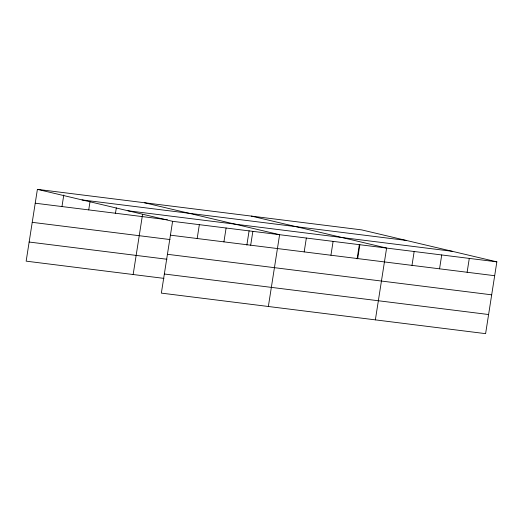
<?xml version="1.0" encoding="UTF-8"?>
<svg xmlns="http://www.w3.org/2000/svg" width="523" height="523" viewBox="0 0 523 523"><rect width="100%" height="100%" fill="white"/><g stroke="black" fill="none" stroke-linecap="round" stroke-linejoin="round"><path stroke-width="0.78" d="M37.395 189.352L172.597 221.321L161.352 293.115L485.606 333.648L496.85 261.846L361.648 229.885L37.395 189.352L26.15 261.154L163.961 278.38M61.976 206.552L63.78 195.007M88.727 209.9L90.054 201.433M115.478 213.24L116.322 207.853M133.156 274.529L142.589 214.273M197.178 238.521L199.348 224.661M223.929 241.861L226.099 228.008M246.863 245.097L249.105 230.754M250.68 245.209L252.851 231.349M268.358 306.491L279.602 234.696L144.394 202.728M304.183 251.896L306.354 238.037M330.935 255.237L333.105 241.378M357.104 258.878L359.353 244.535M357.686 258.584L359.85 244.725M375.364 319.867L386.602 248.065L251.4 216.104M411.993 265.37L414.164 251.511M439.555 268.815L441.726 254.956M467.117 272.261L469.288 258.401M82.013 199.904L406.266 240.43M127.978 210.769L452.232 251.302M35.224 203.212L167.353 219.725M172.597 221.321L496.85 261.846M170.426 235.173L494.68 275.706M32.23 222.334L170.034 239.554M167.432 254.296L491.685 294.828M29.144 242.031L166.955 259.258M164.346 274L488.6 314.526"/></g></svg>
